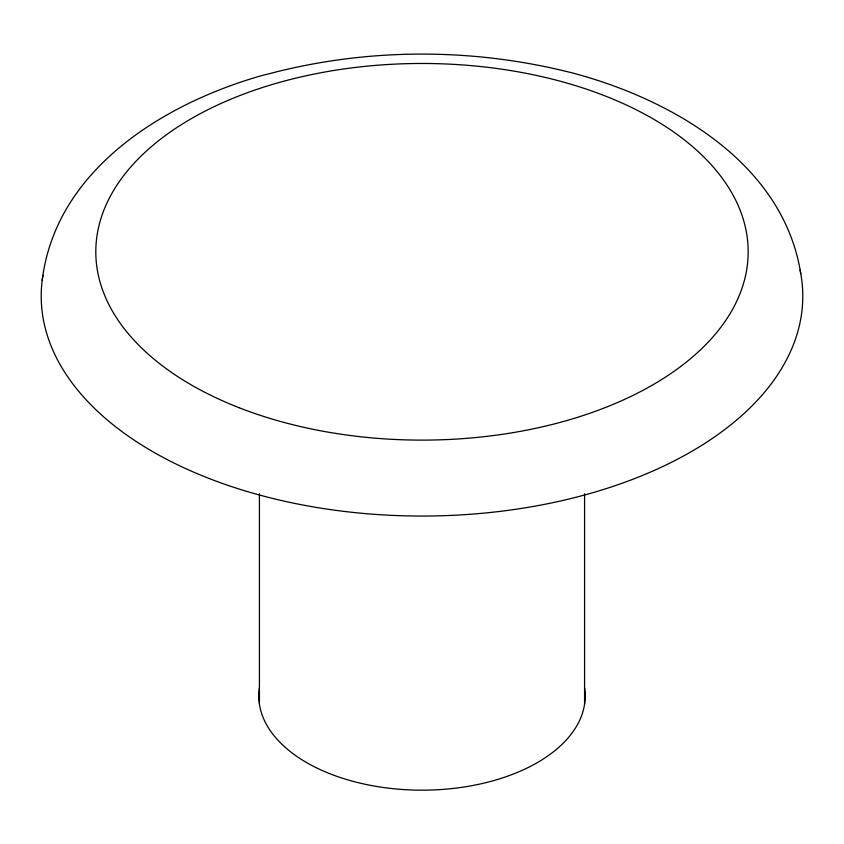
<?xml version="1.0" encoding="UTF-8"?>
<svg xmlns="http://www.w3.org/2000/svg" width="844" height="844" viewBox="0 0 844 844"><rect width="100%" height="100%" fill="white"/><g stroke="black" fill="none" stroke-linecap="round" stroke-linejoin="round"><path stroke-width="1.27" d="M42.2 280.408C55.683 169.38 164.316 103.021 262.779 75.306L267.717 74.124C365.083 48.235 468.631 47.528 566.461 71.487L571.082 72.584C670.695 98.727 783.148 162.386 800.787 273.688M584.576 493.772L584.576 704.16M259.424 493.772L259.424 704.16M800.07 270.017A380.781 219.841 0 0 1 426.621 516.032A380.781 219.841 0 0 1 42.938 275.323M584.576 687.733A163.198 94.222 0 0 1 422 790.174A163.198 94.222 0 0 1 259.424 687.733M239.031 407.694A326.174 188.317 0 0 0 747.33 265.322A326.174 188.317 0 0 0 279.638 82.353A326.174 188.317 0 0 0 239.031 407.694"/></g></svg>
